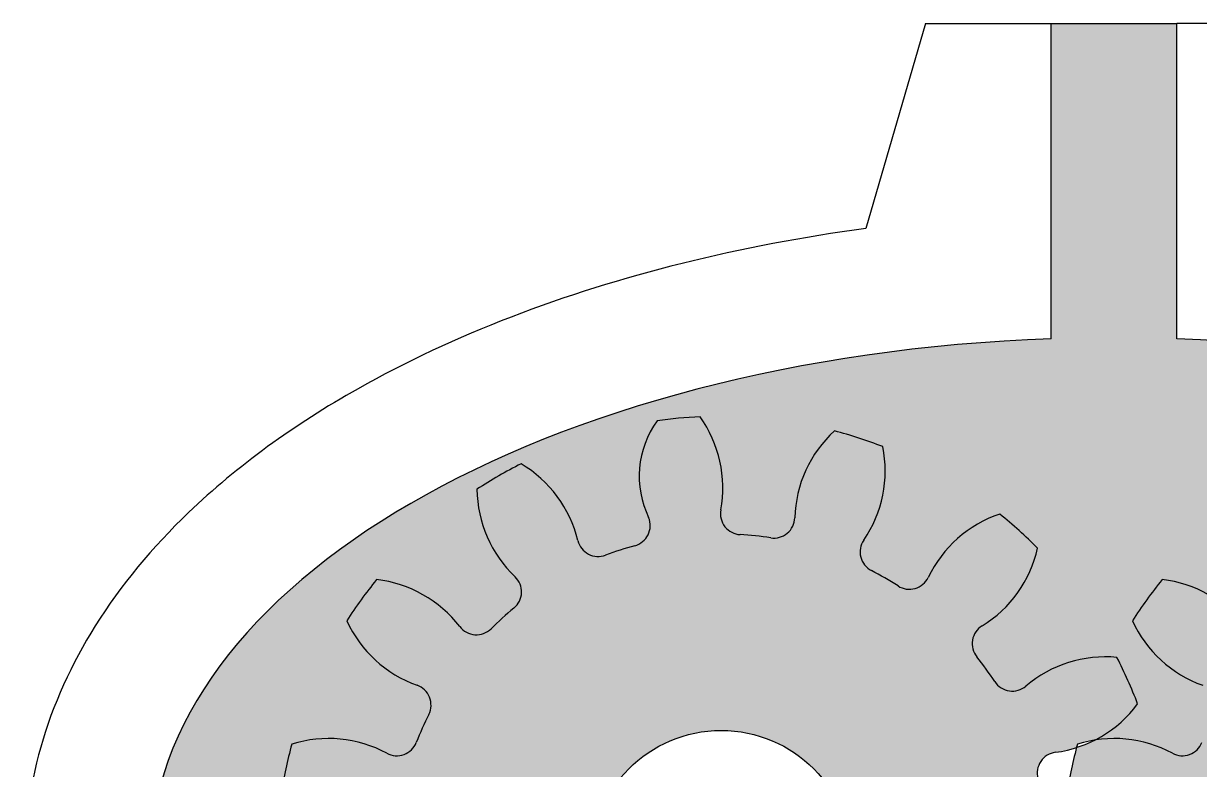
# Model space of a CAD drawing. Header units: millimetres. Extents: x -30196 to -29646, y -21694 to -21274.
# Drawn here: x -30030.02 to -30001.95, y -21396.83 to -21379.03 of the extents above; entities that cross this region are included whole.
import ezdxf

# ---------------------------------------------------------------- set-up
doc = ezdxf.new("R2010")
doc.units = ezdxf.units.MM
doc.layers.add('AM_8', color=1, linetype='Continuous', lineweight=25)

# ---------------------------------------------------------------- blocks, each defined once
blk = doc.blocks.new('e2')
at = {"lineweight": 30}
blk.add_circle((0, 0), 3.125, dxfattribs=at)
at = {"color": 6, "lineweight": 30}
for centre, radius, start, end in [((0, 0), 10.625, 74.72179194016198, 81.27820805999514), ((0, 9.375), 2.93314621950437, 331.6376122818331, 17.34592058682151), ((6.966982738849765, 6.273099434616597), 2.93314621950437, 114.654079413207, 160.3623877180133), ((0, 0), 10.625, 50.72179194007808, 57.2782080599615), ((3.813156028834783, 8.564488665400859), 2.93314621950437, 307.6376122818443, 353.3459205867541), ((3.021033443939814, 7.744095375226607), 0.5, 151.637612281833, 248.6888463019105), ((0, 0), 7.8125, 63.31115369797758, 68.68884630191054), ((3.733518465931411, 7.426876605582947), 0.5, 243.3111536979776, 340.3623877180132), ((5.909658736673009, 5.845818151985441), 0.5, 127.6376122818443, 224.6888463019777), ((8.916154840266245, 2.897034322264517), 2.93314621950437, 90.65407941316295, 136.362387718148), ((0, 0), 10.625, 26.72179194003405, 33.27820806005096), ((0, 0), 7.8125, 39.31115369798542, 44.68884630197773), ((6.431521694670664, 5.266230619807175), 0.5, 219.3111536979854, 316.362387718148), ((6.966982738849765, 6.273099434616597), 2.93314621950437, 283.6376122818758, 329.3459205868465), ((7.776450346274942, 2.936745862669341), 0.5, 103.6376122818758, 200.6888463019821), ((0, 0), 7.8125, 15.31115369800354, 20.68884630198211), ((8.017456393856264, 2.195005517667596), 0.5, 195.3111536980036, 292.3623877181513), ((9.192798228323227, -0.3027362382381398), 2.261209019701503, 54.24985161595368, 115.827068113219), ((2.546585164964199e-10, 2.546585164964199e-11), 10.62499999974242, 2.721791940141617, 8.292447508360153), ((8.916154840266245, 2.897034322264517), 2.93314621950437, 259.6376122819284, 305.3459205869183), ((8.298623044174747, -0.4801164657947083), 0.5, 79.63761228192838, 176.6888463019514), ((0, 0), 7.8125, 351.3111536979603, 356.6888463019514), ((8.217100046244013, -1.255755979484093), 0.5, 171.3111536979603, 268.3623877180061), ((8.118988160480512, -4.6875), 2.93314621950437, 42.65407941329116, 88.36238771800606), ((0, 0), 10.625, 338.7217919400895, 345.2782080598779), ((7.385888427110331, -3.813962295604142), 0.5, 55.63761228184823, 152.6888463019308), ((0, 0), 7.8125, 327.311153697974, 332.6888463019308), ((9.323642769079015, -0.9799543431327038), 2.93314621950437, 235.6376122818482, 281.3459205868559), ((6.995932450627151, -4.489385859593312), 0.5, 147.311153697974, 244.3623877180991), ((5.510486740240594, -7.584534322264517), 2.93314621950437, 18.65407941322349, 64.36238771809907), ((0, 0), 7.8125, 303.3111536980255, 308.6888463019986), ((5.196066602307837, -6.488339395746152), 0.5, 31.63761228192687, 128.6888463019986), ((8.118988160480512, -4.6875), 2.93314621950437, 211.6376122819269, 257.3459205868227), ((4.565104578243336, -6.946760139788239), 0.5, 123.3111536980255, 220.3623877180431), ((0, 0), 10.625, 314.7217919400905, 321.2782080599563), ((1.94917210141648, -9.170133756877476), 2.93314621950437, 354.6540794132494, 40.36238771804305), ((2.107797657183255, -8.040823669649399), 0.5, 7.637612281886358, 104.6888463019647), ((5.510486740240594, -7.584534322264517), 2.93314621950437, 187.6376122818864, 233.3459205867693), ((0, 0), 10.625, 290.7217919399882, 297.2782080599249)]:
    blk.add_arc(centre, radius, start, end, dxfattribs=at)
blk = doc.blocks.new('e1')
at = {"color": 6, "lineweight": 30}
for centre, radius, start, end in [((-3.813156028834783, -8.564488665400859), 2.93314621950437, 127.6376122818443, 173.3459205867541), ((-6.966982738849765, -6.273099434616597), 2.93314621950437, 294.654079413207, 340.3623877180132), ((-3.021033443939814, -7.744095375226607), 0.5, 331.6376122818331, 68.68884630191054), ((0, -9.375), 2.93314621950437, 151.637612281833, 197.3459205868215), ((0, 0), 10.625, 230.7217919400781, 237.2782080599615), ((0, 0), 10.625, 254.7217919401619, 261.2782080599951)]:
    blk.add_arc(centre, radius, start, end, dxfattribs=at)
blk = doc.blocks.new('bloque')
at = {"lineweight": 30}
for p, q in [((0, 0), (-1.424977175935055, -4.892827157724241)), ((0, 0), (3, 0)), ((3, -7.526611502686137), (3, 0)), ((9, 0), (6, 0)), ((6, -7.526611502686137), (6, 0))]:
    blk.add_line(p, q, dxfattribs=at)
for start_param, end_param in [(4.777652692010582, 7.788717922348591), (7.919245345600376, 10.93031057593838)]:
    blk.add_ellipse((4.5, -20), major_axis=(-23, 0), ratio=0.5434782608695652, start_param=start_param, end_param=end_param, dxfattribs=at)
blk.add_open_spline([(-1.424977175935055, -4.892827157724241), (-2.92374984307753, -5.094320627144043), (-4.392543210138683, -5.37289196643178), (-8.645255426174117, -6.432437170700723), (-11.2722842330586, -7.435612314020545), (-15.06521450265427, -9.576656324050418), (-16.42673611589998, -10.55964519811459), (-18.45257975888308, -12.5020210928742), (-19.2043971713465, -13.40395006135441), (-20.38446822525293, -15.28782868452981), (-20.82888504589209, -16.25887438888094), (-21.39614839488422, -18.26121229485216), (-21.52762151860225, -19.2867053509035), (-21.46811855664782, -21.1458688821258), (-21.33368845879158, -21.9808187348608), (-20.86420823950903, -23.59477951697045), (-20.53031170042595, -24.37622394878417), (-19.45885908504715, -26.28472960739964), (-18.59953166810374, -27.35660344953067), (-16.57421024594078, -29.30050777413999), (-15.40496793785496, -30.17388008857233), (-12.10905730452941, -32.15533259020231), (-9.808747943650815, -33.13010370212942), (-5.441579504138645, -34.41730362859744), (-3.460828524464887, -34.83351373885307), (-1.425005756125756, -35.10717429929355)], degree=3, knots=[4.954980096992549, 4.954980096992549, 4.954980096992549, 4.954980096992549, 5.14224467141907, 5.14224467141907, 5.516773820272112, 5.516773820272112, 5.767563485023053, 5.767563485023053, 5.95497249159128, 5.95497249159128, 6.130104256674407, 6.130104256674407, 6.300325975215877, 6.300325975215877, 6.439882453339902, 6.439882453339902, 6.579438931463926, 6.579438931463926, 6.798754017790848, 6.798754017790848, 7.018069104117769, 7.018069104117769, 7.357002176123697, 7.357002176123697, 7.611391200057779, 7.611391200057779, 7.611391200057779, 7.611391200057779], dxfattribs=at)

msp = doc.modelspace()

# ---------------------------------------------------------------- hatches: boundary and pattern name
at = {"layer": 'AM_8'}
h = msp.add_hatch(color=256, dxfattribs=at)
edge = h.paths.add_edge_path()
edge.add_arc((-30006.87591207072, -21393.83255929263), 0.5, 121.6376122818176, 218.688846302031)
edge.add_arc((-30013.36425146647, -21399.02862589494), 7.8125, 33.31115369803001, 38.688846301987894, ccw=False)
edge.add_arc((-30006.41749132668, -21394.46352131669), 0.5, 213.3111536977368, 310.3623877182018)
edge.add_arc((-30004.19411770959, -21397.07945379352), 2.93314621950437, 84.65407941326492, 130.3623877179621, ccw=False)
edge.add_arc((-30013.36425146647, -21399.02862589494), 10.625, 20.721791939984485, 27.27820805996288, ccw=False)
edge.add_arc((-30005.7797171442, -21393.5181391547), 2.93314621950437, 297.00000000032065, 323.3459205867254, ccw=False)
edge.add_arc((-30003.98925146647, -21399.02862589493), 2.93314621950437, 61.63761228183341, 98.99999999972579, ccw=False)
edge.add_arc((-30002.35834684169, -21396.00759245099), 0.5, 241.6376122825813, 338.6888463017163)
edge.add_arc((-29994.61425146647, -21399.02862589493), 7.8125, 153.3111536979748, 158.6888463019905, ccw=False)
edge.add_arc((-30002.04112807205, -21395.295107429), 0.5, 333.3111536983501, 430.3623877182095)
edge.add_arc((-30000.88735090108, -21392.06164315608), 2.93314621950437, 204.6540794131959, 250.36238771814521, ccw=False)
edge.add_arc((-29994.61425146647, -21399.02862589493), 10.625, 140.7217919400676, 147.2782080599595, ccw=False)
edge.add_arc((-30003.17874013187, -21395.2154698661), 2.93314621950437, 37.637612281825284, 83.34592058684439, ccw=False)
edge.add_arc((-30000.46006961845, -21393.11896715826), 0.5, 217.6376122825941, 314.6888463019777)
edge.add_arc((-29994.61425146647, -21399.02862589493), 7.8125, 129.3111536979896, 134.6888463020101, ccw=False)
edge.add_arc((-29999.88048208628, -21392.59710420026), 0.5, 309.3111536981467, 406.362387718155)
edge.add_arc((-29997.51128578873, -21390.11247105467), 2.93314621950437, 180.6540794131338, 226.3623877180248, ccw=False)
edge.add_arc((-29994.61425146647, -21399.02862589493), 10.625, 116.7217919400382, 123.2782080599369, ccw=False)
edge.add_arc((-30000.88735090108, -21392.06164315608), 2.93314621950437, 13.637612281865586, 59.345920586782995, ccw=False)
edge.add_arc((-29997.55099732914, -21391.25217554866), 0.5, 193.6376122822318, 290.6888463019821)
edge.add_arc((-29994.61425146647, -21399.02862589493), 7.8125, 105.31115369801279, 110.6888463019865, ccw=False)
edge.add_arc((-29996.80925698414, -21391.01116950108), 0.5, 285.3111536983147, 382.3623877182307)
edge.add_arc((-29994.28271091811, -21389.83026241857), 2.289573104635588, 144.9791495386557, 205.6383961482828, ccw=False)
edge.add_arc((-29994.61425146649, -21399.02862589476), 10.62499999982308, 92.72179194013222, 98.35289369541209, ccw=False)
edge.add_arc((-29997.51128578873, -21390.11247105467), 2.93314621950437, -10.362387718078878, 35.345920587093985, ccw=False)
edge.add_arc((-29994.13413500067, -21390.73000285076), 0.5, 169.6376122822635, 266.6888463019393)
edge.add_arc((-29994.61425146647, -21399.02862589493), 7.8125, 81.31115369795202, 86.6888463020091, ccw=False)
edge.add_arc((-29993.35849548698, -21390.81152584869), 0.5, 261.3111536985784, 358.3623877180001)
edge.add_arc((-29989.92675146647, -21390.90963773445), 2.93314621950437, 132.6540794133183, 178.3623877181257, ccw=False)
edge.add_line((-29991.91416465121, -21388.7524322324), (-29991.82665022439, -21388.41936323878))
edge.add_ellipse((-30003.98925146646, -21399.02862589494), major_axis=(23, 0), ratio=0.5434782608695652, start_angle=58.07499787569577, end_angle=86.26066476847751)
edge.add_line((-30002.48925146646, -21386.55523739763), (-30002.48925146646, -21379.02862589494))
edge.add_line((-30002.48925146646, -21379.02862589494), (-30005.48925146646, -21379.02862589494))
edge.add_line((-30005.48925146646, -21379.02862589494), (-30005.48925146646, -21386.55523739763))
edge.add_ellipse((-30003.98925146646, -21399.02862589494), major_axis=(23, 0), ratio=0.5434782608695652, start_angle=93.73933523152247, end_angle=118.5039111555327)
edge.add_line((-30014.96528270352, -21388.04381916313), (-30014.896650215, -21388.5147123003))
edge.add_arc((-30013.36425146649, -21399.02862589468), 10.62499999974242, 92.72179194013307, 98.29244750840593, ccw=False)
edge.add_arc((-30016.26128578873, -21390.11247105467), 2.93314621950437, -10.362387718078878, 35.34592058713508, ccw=False)
edge.add_arc((-30012.88413500067, -21390.73000285076), 0.5, 169.6376122822635, 266.6888463019393)
edge.add_arc((-30013.36425146647, -21399.02862589494), 7.8125, 81.31115369795202, 86.6888463020091, ccw=False)
edge.add_arc((-30012.10849548698, -21390.81152584869), 0.5, 261.3111536985784, 358.3623877180001)
edge.add_arc((-30008.67675146647, -21390.90963773446), 2.93314621950437, 132.6540794133183, 178.3623877181257, ccw=False)
edge.add_arc((-30013.36425146647, -21399.02862589494), 10.625, 68.7217919400913, 75.27820805996208, ccw=False)
edge.add_arc((-30012.38429712334, -21389.70498312586), 2.93314621950437, -34.36238771816443, 11.34592058687349, ccw=False)
edge.add_arc((-30009.55028917086, -21391.64273746783), 0.5, 145.6376122824821, 242.6888463020204)
edge.add_arc((-30013.36425146647, -21399.02862589494), 7.8125, 57.311153697975385, 62.68884630200819, ccw=False)
edge.add_arc((-30008.87486560687, -21392.03269344431), 0.5, 237.3111536983746, 334.3623877180088)
edge.add_arc((-30005.7797171442, -21393.5181391547), 2.93314621950437, 108.65407941316701, 154.3623877179935, ccw=False)
edge.add_arc((-30013.36425146647, -21399.02862589494), 10.625, 44.7217919400868, 51.27820805995498, ccw=False)
edge.add_arc((-30008.67675146647, -21390.90963773446), 2.93314621950437, 301.63761228194517, 347.3459205868691, ccw=False)
h = msp.add_hatch(color=4, dxfattribs=at)
edge = h.paths.add_edge_path()
edge.add_line((-29991.82665022439, -21388.41936323878), (-29991.91416465121, -21388.7524322324))
edge.add_arc((-29994.61425146647, -21399.02862589493), 10.625, 68.7217919400913, 75.27820805996208, ccw=False)
edge.add_arc((-29993.63429712334, -21389.70498312586), 2.93314621950437, -34.36238771816443, 11.34592058687349, ccw=False)
edge.add_arc((-29990.80028917086, -21391.64273746782), 0.5, 145.6376122824821, 242.6888463020204)
edge.add_arc((-29994.61425146647, -21399.02862589493), 7.8125, 57.311153697975385, 62.68884630200819, ccw=False)
edge.add_arc((-29990.12486560687, -21392.03269344431), 0.5, 237.3111536983746, 334.3623877180088)
edge.add_arc((-29987.0297171442, -21393.51813915469), 2.93314621950437, 108.65407941318969, 154.3623877179935, ccw=False)
edge.add_arc((-29994.61425146647, -21399.02862589493), 10.625, 44.7217919400868, 51.27820805994281, ccw=False)
edge.add_arc((-29989.92675146647, -21390.90963773445), 2.93314621950437, 301.63761228194517, 347.3459205868691, ccw=False)
edge.add_arc((-29988.12591207072, -21393.83255929263), 0.5, 121.6376122818176, 218.688846302031)
edge.add_arc((-29994.61425146647, -21399.02862589493), 7.8125, 33.31115369803001, 38.688846301987894, ccw=False)
edge.add_arc((-29987.66749132668, -21394.46352131669), 0.5, 213.3111536977368, 310.3623877182018)
edge.add_arc((-29985.44411770959, -21397.07945379352), 2.93314621950437, 84.65407941305261, 130.3623877179621, ccw=False)
edge.add_arc((-29994.61425146647, -21399.02862589493), 10.625, 20.721791939984485, 27.278208059935878, ccw=False)
edge.add_arc((-29987.0297171442, -21393.51813915469), 2.93314621950437, 277.6376122818689, 323.3459205867254, ccw=False)
edge.add_arc((-29986.57342779682, -21396.92082823775), 0.5, 97.63761228253384, 194.6888463020176)
edge.add_arc((-29994.61425146647, -21399.02862589493), 7.8125, 9.31115369794378, 14.688846301978117, ccw=False)
edge.add_arc((-29986.41127498399, -21397.68369724333), 0.5, 189.3111536991546, 286.3623877181117)
edge.add_arc((-29985.44411770959, -21400.97779799635), 2.93314621950437, 60.654079413110594, 106.362387717981, ccw=False)
edge.add_arc((-29994.61425146647, -21399.02862589493), 10.625, -3.2782080599516803, 3.278208059932126, ccw=False)
edge.add_arc((-29985.44411770959, -21397.07945379352), 2.93314621950437, 253.63761228193079, 299.3459205868545, ccw=False)
edge.add_arc((-29986.41127498399, -21400.37355454654), 0.5, 73.6376122822883, 170.6888463020121)
edge.add_arc((-29994.61425146647, -21399.02862589493), 7.8125, 345.3111536980477, 350.6888463020078, ccw=False)
edge.add_arc((-29986.57342779682, -21401.13642355212), 0.5, 165.3111536975792, 262.3623877178794)
edge.add_arc((-29987.0297171442, -21404.53911263518), 2.93314621950437, 36.65407941324543, 82.36238771806069, ccw=False)
edge.add_arc((-29994.61425146647, -21399.02862589493), 10.625, 332.72179194007253, 339.2782080599649, ccw=False)
edge.add_arc((-29985.44411770959, -21400.97779799635), 2.93314621950437, 229.6376122819838, 275.3459205868832, ccw=False)
edge.add_arc((-29987.66749132668, -21403.59373047318), 0.5, 49.63761228211578, 146.6888463020342)
edge.add_arc((-29994.61425146647, -21399.02862589493), 7.8125, 321.3111536980121, 326.6888463019847, ccw=False)
edge.add_arc((-29988.12591207072, -21404.22469249724), 0.5, 141.311153697969, 238.3623877179638)
edge.add_arc((-29989.92675146647, -21407.14761405542), 2.93314621950437, 12.654079413184718, 58.36238771809212, ccw=False)
edge.add_arc((-29994.61425146647, -21399.02862589493), 10.625, 308.721791940045, 315.2782080599409, ccw=False)
edge.add_arc((-29987.0297171442, -21404.53911263518), 2.93314621950437, 205.6376122819117, 251.34592058683302, ccw=False)
edge.add_arc((-29990.12486560687, -21406.02455834556), 0.5, 25.63761228254733, 122.6888463018506)
edge.add_arc((-29994.61425146647, -21399.02862589493), 7.8125, 297.3111536980637, 302.6888463020101, ccw=False)
edge.add_arc((-29990.80028917086, -21406.41451432204), 0.5, 117.3111536968563, 214.3623877184415)
edge.add_arc((-29993.63429712334, -21408.35226866401), 2.93314621950437, -11.345920586859506, 34.362387718006914, ccw=False)
edge.add_arc((-29994.61425146647, -21399.02862589493), 10.625, 284.7217919401278, 291.278208059927, ccw=False)
edge.add_arc((-29989.92675146647, -21407.14761405542), 2.93314621950437, 181.6376122820143, 227.3459205869912, ccw=False)
edge.add_arc((-29993.35849548698, -21407.24572594118), 0.5, 1.637612281178394, 98.68884630183368)
edge.add_arc((-29994.61425146647, -21399.02862589493), 7.8125, 273.31115369804564, 278.6888463020216, ccw=False)
edge.add_arc((-29994.13413500067, -21407.32724893911), 0.5, 93.31115369720419, 190.3623877180716)
edge.add_arc((-29997.51128578873, -21407.9447807352), 2.93314621950437, -35.34592058690532, 10.362387718021807, ccw=False)
edge.add_arc((-29994.61425146647, -21399.02862589493), 10.625, 260.7217919400808, 267.27820805993304, ccw=False)
edge.add_arc((-29993.63429712334, -21408.35226866401), 2.93314621950437, 157.6376122818725, 203.3459205868746, ccw=False)
edge.add_arc((-29996.80925698414, -21407.04608228879), 0.5, 337.637612281928, 434.6888463021975)
edge.add_arc((-29994.61425146647, -21399.02862589493), 7.8125, 249.3111536980135, 254.6888463019544, ccw=False)
edge.add_arc((-29997.55099732914, -21406.80507624121), 0.5, 69.3111536980179, 166.3623877181734)
edge.add_arc((-30000.88735090108, -21405.99560863378), 2.93314621950437, 300.654079413131, 346.36238771806535, ccw=False)
edge.add_arc((-29994.61425146647, -21399.02862589493), 10.625, 236.7217919399488, 243.27820805991792, ccw=False)
edge.add_arc((-29997.51128578873, -21407.9447807352), 2.93314621950437, 133.6376122818747, 179.3459205866571, ccw=False)
edge.add_arc((-29999.88048208628, -21405.46014758961), 0.5, 313.6376122824344, 410.6888463021759)
edge.add_arc((-29994.61425146647, -21399.02862589493), 7.8125, 225.3111536980277, 230.6888463019898, ccw=False)
edge.add_arc((-30000.46006961845, -21404.93828463161), 0.5, 45.31115369743272, 142.3623877179906)
edge.add_arc((-30003.17874013187, -21402.84178192377), 2.93314621950437, 276.6540794132261, 322.36238771807496, ccw=False)
edge.add_arc((-29994.61425146647, -21399.02862589493), 10.625, 212.7217919400406, 219.2782080599449, ccw=False)
edge.add_arc((-30000.88735090108, -21405.99560863378), 2.93314621950437, 109.6376122819886, 155.3459205868041, ccw=False)
edge.add_arc((-30002.04112807205, -21402.76214436087), 0.5, 289.6376122810052, 386.6888463020224)
edge.add_arc((-29994.61425146647, -21399.02862589493), 7.8125, 201.3111536980937, 206.6888463020014, ccw=False)
edge.add_arc((-30002.35834684169, -21402.04965933887), 0.5, 21.31115369696701, 118.3623877183504)
edge.add_arc((-30003.98925146647, -21399.02862589493), 2.93314621950437, 260.99999999984186, 298.3623877180079, ccw=False)
edge.add_arc((-30005.7797171442, -21404.53911263518), 2.93314621950437, 36.65407941324543, 63.00000000015598, ccw=False)
edge.add_arc((-30013.36425146647, -21399.02862589494), 10.625, 332.72179194007253, 339.2782080599649, ccw=False)
edge.add_arc((-30004.19411770959, -21400.97779799635), 2.93314621950437, 229.6376122819838, 275.3459205868832, ccw=False)
edge.add_arc((-30006.41749132668, -21403.59373047318), 0.5, 49.63761228211578, 146.6888463020342)
edge.add_arc((-30013.36425146647, -21399.02862589494), 7.8125, 321.3111536980121, 326.6888463019847, ccw=False)
edge.add_arc((-30006.87591207072, -21404.22469249725), 0.5, 141.311153697969, 238.3623877179638)
edge.add_arc((-30008.67675146647, -21407.14761405542), 2.93314621950437, 12.654079413184718, 58.36238771809212, ccw=False)
edge.add_arc((-30013.36425146647, -21399.02862589494), 10.625, 308.721791940045, 315.2782080599409, ccw=False)
edge.add_arc((-30005.7797171442, -21404.53911263518), 2.93314621950437, 205.6376122819117, 251.34592058683302, ccw=False)
edge.add_arc((-30008.87486560687, -21406.02455834557), 0.5, 25.63761228254733, 122.6888463018506)
edge.add_arc((-30013.36425146647, -21399.02862589494), 7.8125, 297.3111536980637, 302.6888463020101, ccw=False)
edge.add_arc((-30009.55028917086, -21406.41451432205), 0.5, 117.3111536968563, 214.3623877184415)
edge.add_arc((-30012.38429712334, -21408.35226866402), 2.93314621950437, -11.345920586859506, 34.362387718006914, ccw=False)
edge.add_arc((-30013.36425146647, -21399.02862589494), 10.625, 284.7217919401278, 291.278208059927, ccw=False)
edge.add_arc((-30008.67675146647, -21407.14761405542), 2.93314621950437, 181.6376122820143, 227.3459205869912, ccw=False)
edge.add_arc((-30012.10849548698, -21407.24572594118), 0.5, 1.637612281178394, 98.68884630183368)
edge.add_arc((-30013.36425146647, -21399.02862589494), 7.8125, 273.31115369804564, 278.6888463020216, ccw=False)
edge.add_arc((-30012.88413500067, -21407.32724893911), 0.5, 93.31115369720419, 190.3623877180716)
edge.add_arc((-30016.26128578873, -21407.9447807352), 2.93314621950437, -35.34592058690532, 10.362387718021807, ccw=False)
edge.add_arc((-30013.36425146647, -21399.02862589494), 10.625, 260.7217919400808, 267.27820805993304, ccw=False)
edge.add_arc((-30012.38429712334, -21408.35226866402), 2.93314621950437, 157.6376122818725, 203.3459205868746, ccw=False)
edge.add_arc((-30015.55925698414, -21407.04608228879), 0.5, 337.637612281928, 434.6888463021975)
edge.add_arc((-30013.36425146647, -21399.02862589494), 7.8125, 249.3111536980135, 254.6888463019544, ccw=False)
edge.add_arc((-30016.30099732914, -21406.80507624121), 0.5, 69.3111536980179, 166.3623877181734)
edge.add_arc((-30019.63735090108, -21405.99560863379), 2.93314621950437, 300.654079413131, 346.36238771806535, ccw=False)
edge.add_arc((-30013.36425146647, -21399.02862589494), 10.625, 236.7217919399488, 243.27820805991792, ccw=False)
edge.add_arc((-30016.26128578873, -21407.9447807352), 2.93314621950437, 133.6376122818747, 179.3459205866571, ccw=False)
edge.add_arc((-30018.63048208628, -21405.46014758961), 0.5, 313.6376122824344, 410.6888463021759)
edge.add_arc((-30013.36425146647, -21399.02862589494), 7.8125, 225.3111536980277, 230.6888463019898, ccw=False)
edge.add_arc((-30019.21006961845, -21404.93828463161), 0.5, 45.31115369743272, 142.3623877179906)
edge.add_arc((-30021.92874013187, -21402.84178192377), 2.93314621950437, 276.6540794132261, 322.36238771807496, ccw=False)
edge.add_arc((-30013.36425146647, -21399.02862589494), 10.625, 212.7217919400406, 219.2782080599449, ccw=False)
edge.add_arc((-30019.63735090108, -21405.99560863379), 2.93314621950437, 109.6376122819886, 155.3459205868041, ccw=False)
edge.add_arc((-30020.79112807205, -21402.76214436087), 0.5, 289.6376122813978, 386.6888463020224)
edge.add_arc((-30013.36425146647, -21399.02862589494), 7.8125, 201.3111536980937, 206.6888463019894, ccw=False)
edge.add_arc((-30021.10834684169, -21402.04965933888), 0.5, 21.31115369696701, 118.3623877183504)
edge.add_arc((-30022.73925146647, -21399.02862589494), 2.93314621950437, 252.6540794131825, 298.3623877180079, ccw=False)
edge.add_arc((-30013.36425146647, -21399.02862589494), 10.625, 188.721791940002, 195.2782080599368, ccw=False)
edge.add_arc((-30021.92874013187, -21402.84178192377), 2.93314621950437, 85.63761228194642, 131.3459205867484, ccw=False)
edge.add_arc((-30021.66759962166, -21399.41858187142), 0.5, 265.6376122813421, 362.6888463022111)
edge.add_arc((-30013.36425146647, -21399.02862589494), 7.8125, 177.3111536979979, 182.6888463019767, ccw=False)
edge.add_arc((-30021.66759962166, -21398.63866991845), 0.5, 357.3111536981857, 454.3623877178265)
edge.add_arc((-30021.92874013187, -21395.2154698661), 2.93314621950437, 228.6540794131108, 274.36238771819535, ccw=False)
edge.add_arc((-30013.36425146647, -21399.02862589494), 10.625, 164.7217919401682, 171.2782080599398, ccw=False)
edge.add_arc((-30022.73925146647, -21399.02862589494), 2.93314621950437, 61.63761228183341, 107.34592058705911, ccw=False)
edge.add_arc((-30021.10834684169, -21396.007592451), 0.5, 241.6376122825813, 338.6888463017163)
edge.add_arc((-30013.36425146647, -21399.02862589494), 7.8125, 153.3111536979748, 158.6888463019905, ccw=False)
edge.add_arc((-30020.79112807205, -21395.29510742901), 0.5, 333.3111536985372, 430.3623877182095)
edge.add_arc((-30019.63735090108, -21392.06164315609), 2.93314621950437, 204.6540794131959, 250.3623877180783, ccw=False)
edge.add_arc((-30013.36425146647, -21399.02862589494), 10.625, 140.7217919400676, 147.2782080599595, ccw=False)
edge.add_arc((-30021.92874013187, -21395.2154698661), 2.93314621950437, 37.637612281825284, 83.34592058684439, ccw=False)
edge.add_arc((-30019.21006961845, -21393.11896715827), 0.5, 217.6376122825941, 314.6888463019777)
edge.add_arc((-30013.36425146647, -21399.02862589494), 7.8125, 129.3111536979896, 134.6888463020101, ccw=False)
edge.add_arc((-30018.63048208628, -21392.59710420027), 0.5, 309.3111536981467, 406.362387718155)
edge.add_arc((-30016.26128578873, -21390.11247105467), 2.93314621950437, 180.6540794131338, 226.3623877180248, ccw=False)
edge.add_arc((-30013.36425146647, -21399.02862589494), 10.625, 116.7217919400382, 123.2782080599369, ccw=False)
edge.add_arc((-30019.63735090108, -21392.06164315609), 2.93314621950437, 13.637612281865586, 59.345920586782995, ccw=False)
edge.add_arc((-30016.30099732914, -21391.25217554866), 0.5, 193.6376122822318, 290.6888463019821)
edge.add_arc((-30013.36425146647, -21399.02862589494), 7.8125, 105.31115369801279, 110.6888463019865, ccw=False)
edge.add_arc((-30015.55925698414, -21391.01116950108), 0.5, 285.3111536983147, 382.3623877182307)
edge.add_arc((-30013.06151522823, -21389.83582766661), 2.261209019701503, 144.2498516160031, 205.827068113097, ccw=False)
edge.add_line((-30014.896650215, -21388.5147123003), (-30014.96528270352, -21388.04381916313))
edge.add_ellipse((-30003.98925146646, -21399.02862589494), major_axis=(23, 0), ratio=0.5434782608695652, start_angle=118.5039111555327, end_angle=266.2606647684775)
edge.add_line((-30005.48925146646, -21411.50201439226), (-30005.48925146646, -21419.02862589494))
edge.add_line((-30005.48925146646, -21419.02862589494), (-30002.48925146646, -21419.02862589494))
edge.add_line((-30002.48925146646, -21419.02862589494), (-30002.48925146646, -21411.50201439226))
edge.add_ellipse((-30003.98925146646, -21399.02862589494), major_axis=(23, 0), ratio=0.5434782608695652, start_angle=273.7393352315225, end_angle=418.0749978756958)
h = msp.add_hatch(color=59, dxfattribs=at)
edge = h.paths.add_edge_path()
edge.add_arc((-30013.36425146645, -21399.02862589492), 10.62499999999961, 308.7217919399193, 315.2782080597744)
edge.add_arc((-30008.67675146647, -21407.14761405542), 2.933146219499455, 12.65407941306158, 58.36238771801756)
edge.add_arc((-30006.87591207072, -21404.22469249725), 0.5000000000021139, 141.311153697969, 238.3623877181824, ccw=False)
edge.add_arc((-30013.36425146645, -21399.02862589492), 7.812499999999163, 321.3111536978413, 326.6888463018)
edge.add_arc((-30006.41749132668, -21403.59373047318), 0.5000000000014448, 49.637612281798226, 146.6888463022632, ccw=False)
edge.add_arc((-30004.19411770959, -21400.97779799635), 2.933146219503948, 229.6376122819838, 275.3459205866643)
edge.add_arc((-30013.36425146644, -21399.02862589489), 10.62499999999422, 332.72179193973, 339.27820805971)
edge.add_arc((-30005.77971714418, -21404.5391126352), 2.933146219509001, 36.65407941381421, 63.00000000069726)
edge.add_arc((-30003.98925146645, -21399.02862589494), 2.933146219503671, 252.65407941288998, 260.99999999955, ccw=False)
edge.add_arc((-29994.61425146656, -21399.0286258946), 10.62499999999914, 194.8149967577416, 195.278208061826, ccw=False)
edge.add_arc((-30005.7797171442, -21404.53911263518), 2.933146219505203, 72.26094479850104, 82.36238771813115)
edge.add_arc((-30005.32342779682, -21401.13642355212), 0.4999999999982461, 165.3111536978768, 262.36238771787936, ccw=False)
edge.add_arc((-30013.36425146648, -21399.02862589498), 7.812500000002629, 345.311153698326, 350.6888463023587)
edge.add_arc((-30005.16127498399, -21400.37355454655), 0.5000000000045729, 73.6376122820057, 170.688846300434, ccw=False)
edge.add_arc((-30004.1941177096, -21397.07945379352), 2.933146219503648, 253.6376122821553, 275.8695863581534)
edge.add_arc((-30003.17874013189, -21402.84178192377), 2.933146219504791, 95.86958635765131, 104.1173689597625, ccw=False)
edge.add_arc((-30004.1941177096, -21397.07945379353), 2.933146219503946, 284.1173689602795, 299.3459205870481)
edge.add_arc((-30013.36425146647, -21399.02862589493), 10.62499999999972, 356.7217919400483, 363.2782080599322)
edge.add_arc((-30004.19411770958, -21400.97779799636), 2.933146219506538, 60.65407941330419, 75.88263104097872)
edge.add_arc((-30003.17874013187, -21395.2154698661), 2.933146219503755, 255.8826310408925, 264.13041364113246, ccw=False)
edge.add_arc((-30004.19411770959, -21400.97779799635), 2.933146219503755, 84.13041364113242, 106.3623877181374)
edge.add_arc((-30005.16127498399, -21397.68369724333), 0.4999999999974136, 189.3111536979879, 286.3623877177117, ccw=False)
edge.add_arc((-30013.36425146646, -21399.02862589496), 7.812500000002442, 9.311153698128152, 14.68884630208812)
edge.add_arc((-30005.32342779682, -21396.92082823776), 0.4999999999990588, 97.63761228206522, 194.6888463020176, ccw=False)
edge.add_arc((-30005.77971714421, -21393.5181391547), 2.933146219506225, 277.6376122820097, 287.7390552015666)
edge.add_arc((-29994.61425146643, -21399.02862589478), 10.62499999999829, 164.7217919410199, 165.1850032450374, ccw=False)
edge.add_arc((-30003.98925146635, -21399.02862589491), 2.933146219494306, 99.0000000020608, 107.34592058939921, ccw=False)
edge.add_arc((-30005.7797171442, -21393.5181391547), 2.933146219502061, 297.0000000002573, 323.3459205867121)
edge.add_arc((-30013.36425146648, -21399.02862589492), 10.62499999999461, 20.72179193991112, 27.2782080598049)
edge.add_arc((-30004.19411770959, -21397.07945379353), 2.933146219505598, 84.65407941305266, 130.362387717916)
edge.add_arc((-30006.41749132668, -21394.46352131669), 0.4999999999987938, 213.3111536979658, 310.3623877178842, ccw=False)
edge.add_arc((-30013.36425146644, -21399.02862589498), 7.812500000001154, 33.31115369841473, 38.68884630238789)
edge.add_arc((-30006.87591207072, -21393.83255929263), 0.5000000000014776, 121.6376122820362, 218.688846302031, ccw=False)
edge.add_arc((-30008.67675146647, -21390.90963773446), 2.933146219506052, 301.6376122819079, 347.3459205868153)
edge.add_arc((-30013.36425146647, -21399.02862589494), 10.62499999999971, 44.72179194005907, 51.27820805995499)
edge.add_arc((-30005.7797171442, -21393.51813915469), 2.933146219505239, 108.654079413257, 154.3623877181831)
edge.add_arc((-30008.87486560687, -21392.03269344431), 0.4999999999958079, 237.31115369792428, 334.3623877178285, ccw=False)
edge.add_arc((-30013.36425146642, -21399.02862589496), 7.812499999998514, 57.31115369834576, 62.68884630229421)
edge.add_arc((-30009.55028917086, -21391.64273746783), 0.5000000000014571, 145.6376122815585, 242.6888463031437, ccw=False)
edge.add_arc((-30012.38429712334, -21389.70498312586), 2.933146219506124, 325.6376122819344, 371.3459205867899)
edge.add_arc((-30013.36425146647, -21399.02862589494), 10.62500000000249, 68.72179194005474, 75.27820805985326)
edge.add_arc((-30008.67675146647, -21390.90963773447), 2.933146219501868, 132.654079412764, 178.3623877176994)
edge.add_arc((-30012.10849548698, -21390.8115258487), 0.4999999999950845, 261.31115369810334, 358.3623877192383, ccw=False)
edge.add_arc((-30013.36425146647, -21399.02862589494), 7.812500000000413, 81.31115369795204, 86.68884630192768)
edge.add_arc((-30012.88413500067, -21390.73000285077), 0.4999999999983434, 169.6376122815183, 266.6888463027717, ccw=False)
edge.add_arc((-30016.26128578873, -21390.11247105467), 2.933146219501097, 349.6376122819083, 395.3459205868473)
edge.add_arc((-30013.36425146648, -21399.02862589468), 10.62499999974305, 92.72179194009391, 98.29244750846418)
edge.add_arc((-30013.06151522823, -21389.83582766662), 2.261209019697458, 144.2498516158205, 205.8270681132175)
edge.add_arc((-30015.55925698413, -21391.01116950108), 0.4999999999989549, -74.68884630270969, 22.36238771730092, ccw=False)
edge.add_arc((-30013.36425146647, -21399.02862589494), 7.812499999997343, 105.3111536980199, 110.6888463019616)
edge.add_arc((-30016.30099732914, -21391.25217554866), 0.5000000000038329, 193.6376122822317, 290.6888463018348, ccw=False)
edge.add_arc((-30019.63735090108, -21392.06164315609), 2.933146219503064, 13.63761228202044, 59.34592058696639)
edge.add_arc((-30013.36425146647, -21399.02862589494), 10.62500000000049, 116.7217919400821, 123.2782080600512)
edge.add_arc((-30016.26128578874, -21390.11247105465), 2.933146219511887, 180.6540794137007, 226.3623877185248)
edge.add_arc((-30018.63048208628, -21392.59710420027), 0.4999999999977291, -50.688846302175875, 46.36238771756558, ccw=False)
edge.add_arc((-30013.36425146646, -21399.02862589493), 7.81250000000007, 129.3111536980853, 134.6888463020478)
edge.add_arc((-30019.21006961845, -21393.11896715827), 0.4999999999984863, 217.6376122817548, 314.6888463022709, ccw=False)
edge.add_arc((-30021.92874013187, -21395.2154698661), 2.933146219502869, 37.63761228182538, 83.34592058669506)
edge.add_arc((-30013.36425146648, -21399.02862589495), 10.62499999999842, 140.7217919399571, 147.2782080598616)
edge.add_arc((-30019.63735090108, -21392.06164315608), 2.933146219506364, 204.6540794132605, 250.3623877180353)
edge.add_arc((-30020.79112807205, -21395.29510742901), 0.4999999999985759, -26.688846302022398, 70.36238771860218, ccw=False)
edge.add_arc((-30013.36425146647, -21399.02862589493), 7.812499999999433, 153.3111536980344, 158.6888463019311)
edge.add_arc((-30021.10834684169, -21396.007592451), 0.4999999999998626, 241.63761228164958, 338.68884630303296, ccw=False)
edge.add_arc((-30022.73925146646, -21399.02862589494), 2.933146219504049, 61.63761228205468, 107.3459205868853)
edge.add_arc((-30013.36425146648, -21399.02862589497), 10.62499999999837, 164.7217919399015, 171.2782080598369)
edge.add_arc((-30021.92874013188, -21395.2154698661), 2.933146219508041, 228.6540794134586, 274.3623877182608)
edge.add_arc((-30021.66759962166, -21398.63866991845), 0.4999999999990806, -2.688846302211118, 94.36238771865789, ccw=False)
edge.add_arc((-30013.36425146647, -21399.02862589498), 7.812499999997909, 177.3111536977035, 182.6888463016823)
edge.add_arc((-30021.66759962166, -21399.41858187142), 0.4999999999976582, -94.3623877178265, 2.6888463018142943, ccw=False)
edge.add_arc((-30021.92874013187, -21402.84178192377), 2.933146219504979, 85.63761228180466, 131.3459205868892)
edge.add_arc((-30013.36425146647, -21399.02862589491), 10.62500000000391, 188.7217919402183, 195.2782080599884)
edge.add_arc((-30022.73925146644, -21399.02862589493), 2.933146219498443, 252.6540794124873, 298.3623877176952)
edge.add_arc((-30021.10834684169, -21402.04965933888), 0.5000000000019516, 21.311153698435078, 118.36238771778551, ccw=False)
edge.add_arc((-30013.36425146647, -21399.02862589493), 7.812499999999355, 201.3111536980689, 206.6888463020849)
edge.add_arc((-30020.79112807205, -21402.76214436087), 0.5000000000009174, -70.3623877182095, 26.688846301462775, ccw=False)
edge.add_arc((-30019.63735090109, -21405.99560863379), 2.933146219504647, 109.6376122818309, 155.3459205867099)
edge.add_arc((-30013.36425146646, -21399.02862589495), 10.624999999999, 212.7217919399969, 219.2782080598897)
edge.add_arc((-30021.92874013187, -21402.84178192377), 2.933146219504815, 276.6540794132261, 322.362387718218)
edge.add_arc((-30019.21006961845, -21404.93828463161), 0.5000000000029716, 45.31115369831872, 142.3623877176605, ccw=False)
edge.add_arc((-30013.36425146648, -21399.02862589493), 7.812499999997513, 225.3111536980844, 230.6888463021062)
edge.add_arc((-30018.63048208628, -21405.46014758961), 0.4999999999992459, -46.362387718442676, 50.688846301589194, ccw=False)
edge.add_arc((-30016.26128578873, -21407.9447807352), 2.933146219501683, 133.6376122820242, 179.3459205869373)
edge.add_arc((-30013.36425146646, -21399.02862589494), 10.62499999999868, 236.7217919400359, 243.2782080599355)
edge.add_arc((-30019.63735090109, -21405.99560863379), 2.933146219510413, 300.6540794133755, 346.362387718237)
edge.add_arc((-30016.30099732914, -21406.80507624121), 0.5000000000022111, 69.3111536980179, 166.3623877177682, ccw=False)
edge.add_arc((-30013.36425146645, -21399.02862589495), 7.812499999999582, 249.3111536978449, 254.6888463018186)
edge.add_arc((-30015.55925698414, -21407.04608228879), 0.4999999999978185, -22.362387718230707, 74.68884630168532, ccw=False)
edge.add_arc((-30012.38429712334, -21408.35226866401), 2.933146219505203, 157.6376122820309, 203.3459205870422)
edge.add_arc((-30013.36425146652, -21399.02862589493), 10.62499999999953, 260.7217919403388, 267.278208060129)
edge.add_arc((-30016.26128578873, -21407.94478073519), 2.933146219497525, 324.6540794126573, 370.3623877177421)
edge.add_arc((-30012.88413500067, -21407.32724893911), 0.5000000000004161, 93.3111536985009, 190.3623877180716, ccw=False)
edge.add_arc((-30013.3642514665, -21399.02862589494), 7.812500000001621, 273.3111536982321, 278.6888463022894)
edge.add_arc((-30012.10849548699, -21407.24572594118), 0.4999999999986415, 1.6376122819880266, 98.6888463010095, ccw=False)
edge.add_arc((-30008.67675146646, -21407.14761405542), 2.933146219505713, 181.6376122818723, 227.3459205866294)
edge.add_arc((-30013.36425146642, -21399.02862589492), 10.62499999999825, 284.7217919397473, 291.2782080596172)
edge.add_arc((-30012.38429712334, -21408.35226866401), 2.933146219501996, 348.6540794129871, 394.362387718047)
edge.add_arc((-30009.55028917086, -21406.41451432205), 0.5000000000011354, 117.31115369835001, 214.3623877172826, ccw=False)
edge.add_arc((-30013.36425146646, -21399.02862589493), 7.812500000003868, 297.3111536978963, 302.6888463019139)
edge.add_arc((-30008.87486560687, -21406.02455834557), 0.499999999999552, 25.63761228199121, 122.68884630185059, ccw=False)
edge.add_arc((-30005.7797171442, -21404.53911263518), 2.933146219503039, 205.6376122820065, 251.3459205868103)
edge = h.paths.add_edge_path(flags=16)
edge.add_arc((-30019.98925146647, -21399.02862589493), 0.7500000000003154, -24.54338126696308, 191.4591559028431, ccw=False)
edge.add_arc((-30019.98925146647, -21399.02862589493), 0.7499999999996855, 191.4591559028431, 335.456618733037, ccw=False)
edge = h.paths.add_edge_path(flags=16)
edge.add_arc((-30013.36425146646, -21399.02862589494), 3.125000000002583, -51.59000507679821, 191.4591559025661, ccw=False)
edge.add_arc((-30013.36425146646, -21399.02862589494), 3.124999999996092, 191.4591559025661, 308.4099949232018, ccw=False)
h = msp.add_hatch(color=6, dxfattribs=at)
edge = h.paths.add_edge_path()
edge.add_arc((-29993.63429712334, -21408.35226866401), 2.933146219506588, 157.6376122819652, 203.345920586977)
edge.add_arc((-29994.61425146652, -21399.02862589493), 10.62499999999953, 260.7217919403388, 267.278208060129)
edge.add_arc((-29997.51128578873, -21407.94478073518), 2.933146219497525, 324.6540794126573, 370.3623877177421)
edge.add_arc((-29994.13413500067, -21407.32724893911), 0.4999999999997618, 93.3111536984768, 190.3623877176616, ccw=False)
edge.add_arc((-29994.6142514665, -21399.02862589494), 7.812500000001621, 273.3111536982321, 278.6888463022894)
edge.add_arc((-29993.35849548699, -21407.24572594118), 0.4999999999986415, 1.6376122819880266, 98.6888463010095, ccw=False)
edge.add_arc((-29989.92675146646, -21407.14761405542), 2.933146219505713, 181.6376122818723, 227.3459205866294)
edge.add_arc((-29994.61425146642, -21399.02862589492), 10.62499999999473, 284.7217919397523, 291.2782080596243)
edge.add_arc((-29993.63429712334, -21408.35226866401), 2.933146219501281, 348.6540794130568, 394.3623877181057)
edge.add_arc((-29990.80028917086, -21406.41451432204), 0.5000000000031888, 117.31115369854129, 214.3623877176268, ccw=False)
edge.add_arc((-29994.61425146649, -21399.02862589495), 7.81250000000106, 297.3111536981471, 302.6888463021801)
edge.add_arc((-29990.12486560688, -21406.02455834556), 0.500000000000649, 25.63761228181079, 122.6888463012746, ccw=False)
edge.add_arc((-29987.0297171442, -21404.53911263518), 2.933146219503039, 205.6376122820065, 251.3459205868103)
edge.add_arc((-29994.61425146645, -21399.02862589492), 10.62499999999961, 308.7217919399193, 315.2782080597744)
edge.add_arc((-29989.92675146647, -21407.14761405541), 2.933146219499455, 12.65407941306158, 58.36238771801756)
edge.add_arc((-29988.12591207072, -21404.22469249725), 0.4999999999990165, 141.3111536976436, 238.3623877179638, ccw=False)
edge.add_arc((-29994.61425146645, -21399.02862589491), 7.812500000001437, 321.3111536978204, 326.6888463017777)
edge.add_arc((-29987.66749132668, -21403.59373047318), 0.5000000000014448, 49.637612281798226, 146.6888463022632, ccw=False)
edge.add_arc((-29985.44411770959, -21400.97779799635), 2.933146219503948, 229.6376122819838, 275.3459205866643)
edge.add_arc((-29994.61425146644, -21399.02862589488), 10.62499999999422, 332.72179193973, 339.27820805971)
edge.add_arc((-29987.02971714419, -21404.53911263518), 2.933146219508323, 36.65407941355833, 82.36238771843178)
edge.add_arc((-29986.57342779682, -21401.13642355212), 0.4999999999982461, 165.3111536978768, 262.36238771787936, ccw=False)
edge.add_arc((-29994.61425146648, -21399.02862589497), 7.812500000002629, 345.311153698326, 350.6888463023587)
edge.add_arc((-29986.41127498399, -21400.37355454654), 0.5000000000033957, 73.63761228188832, 170.6888463012568, ccw=False)
edge.add_arc((-29985.44411770959, -21397.07945379351), 2.933146219506723, 253.6376122819508, 299.3459205867926)
edge.add_arc((-29994.61425146647, -21399.02862589493), 10.62499999999952, 356.7217919400679, 363.2782080599517)
edge.add_arc((-29985.44411770958, -21400.97779799635), 2.933146219503366, 60.65407941326936, 106.3623877182056)
edge.add_arc((-29986.41127498398, -21397.68369724333), 0.4999999999998793, 189.3111536979204, 286.3623877171943, ccw=False)
edge.add_arc((-29994.61425146646, -21399.02862589496), 7.812500000004209, 9.311153698207137, 14.68884630213973)
edge.add_arc((-29986.57342779682, -21396.92082823775), 0.4999999999999813, 97.63761228212059, 194.6888463024208, ccw=False)
edge.add_arc((-29987.0297171442, -21393.51813915469), 2.933146219505741, 277.6376122819393, 323.3459205867546)
edge.add_arc((-29994.61425146648, -21399.02862589491), 10.62499999999332, 20.72179193989278, 27.27820805978746)
edge.add_arc((-29985.44411770959, -21397.07945379352), 2.933146219501976, 84.65407941304603, 130.3623877179621)
edge.add_arc((-29987.66749132668, -21394.46352131669), 0.4999999999987938, 213.3111536979658, 310.3623877178842, ccw=False)
edge.add_arc((-29994.61425146644, -21399.02862589498), 7.812500000003152, 33.31115369843703, 38.68884630240871)
edge.add_arc((-29988.12591207072, -21393.83255929263), 0.5000000000014776, 121.6376122820362, 218.688846302031, ccw=False)
edge.add_arc((-29989.92675146647, -21390.90963773445), 2.933146219506052, 301.6376122819079, 347.3459205868153)
edge.add_arc((-29994.61425146647, -21399.02862589493), 10.62499999999971, 44.72179194005907, 51.27820805995499)
edge.add_arc((-29987.0297171442, -21393.51813915469), 2.933146219505239, 108.654079413257, 154.3623877181831)
edge.add_arc((-29990.12486560687, -21392.03269344431), 0.499999999997382, 237.31115369814938, 334.36238771745263, ccw=False)
edge.add_arc((-29994.61425146642, -21399.02862589496), 7.812499999998514, 57.31115369834576, 62.68884630229421)
edge.add_arc((-29990.80028917086, -21391.64273746783), 0.4999999999982246, 145.6376122812144, 242.6888463029524, ccw=False)
edge.add_arc((-29993.63429712334, -21389.70498312586), 2.93314621950407, 325.6376122819931, 371.3459205868595)
edge.add_arc((-29994.61425146647, -21399.02862589493), 10.62500000000249, 68.72179194005474, 75.27820805985326)
edge.add_arc((-29989.92675146647, -21390.90963773446), 2.933146219499192, 132.6540794128122, 178.3623877177705)
edge.add_arc((-29993.35849548698, -21390.81152584869), 0.4999999999950845, 261.31115369810334, 358.3623877192383, ccw=False)
edge.add_arc((-29994.61425146647, -21399.02862589493), 7.812499999996818, 81.311153697948, 86.68884630192615)
edge.add_arc((-29994.13413500067, -21390.73000285076), 0.5000000000019752, 169.6376122819284, 266.68884630279587, ccw=False)
edge.add_arc((-29997.51128578873, -21390.11247105466), 2.933146219501097, 349.6376122819083, 395.3459205868473)
edge.add_arc((-29994.61425146645, -21399.02862589476), 10.62499999982403, 92.72179194019101, 98.35289369566729)
edge.add_arc((-29994.2827109181, -21389.83026241856), 2.289573104644295, 144.9791495391406, 205.6383961486505)
edge.add_arc((-29996.80925698413, -21391.01116950108), 0.5000000000003391, -74.68884630259959, 22.362387717686488, ccw=False)
edge.add_arc((-29994.61425146647, -21399.02862589493), 7.812499999997343, 105.3111536980199, 110.6888463019616)
edge.add_arc((-29997.55099732914, -21391.25217554866), 0.5000000000004295, 193.6376122818266, 290.68884630198215, ccw=False)
edge.add_arc((-30000.88735090108, -21392.06164315609), 2.933146219503064, 13.63761228202044, 59.34592058696639)
edge.add_arc((-29994.61425146647, -21399.02862589493), 10.62500000000049, 116.7217919400821, 123.2782080600512)
edge.add_arc((-29997.51128578874, -21390.11247105465), 2.933146219511928, 180.6540794137717, 226.3623877185739)
edge.add_arc((-29999.88048208628, -21392.59710420026), 0.4999999999977291, -50.688846302175875, 46.36238771756558, ccw=False)
edge.add_arc((-29994.61425146646, -21399.02862589492), 7.812499999997256, 129.3111536981022, 134.6888463020666)
edge.add_arc((-30000.46006961845, -21393.11896715826), 0.4999999999984863, 217.6376122817548, 314.6888463022709, ccw=False)
edge.add_arc((-30003.17874013187, -21395.2154698661), 2.933146219505091, 37.63761228188165, 83.34592058670327)
edge.add_arc((-29994.61425146648, -21399.02862589495), 10.62500000000073, 140.7217919399419, 147.2782080598451)
edge.add_arc((-30000.88735090108, -21392.06164315608), 2.933146219504847, 204.6540794131959, 250.3623877180114)
edge.add_arc((-30002.04112807204, -21395.295107429), 0.4999999999961307, -26.688846302209697, 70.36238771938753, ccw=False)
edge.add_arc((-29994.61425146648, -21399.02862589496), 7.812500000001138, 153.3111536977719, 158.6888463016783)
edge.add_arc((-30002.35834684169, -21396.00759245099), 0.4999999999998626, 241.63761228164958, 338.68884630303296, ccw=False)
edge.add_arc((-30003.98925146646, -21399.02862589494), 2.93314621950725, 61.63761228208843, 98.9999999997849)
edge.add_arc((-30005.77971714421, -21393.5181391547), 2.933146219505426, 287.73905520172366, 297.00000000054285, ccw=False)
edge.add_arc((-29994.61425146647, -21399.02862589496), 10.62500000000166, 165.1850032440478, 171.2782080598592)
edge.add_arc((-30003.17874013188, -21395.21546986609), 2.93314621950837, 228.6540794135589, 255.8826310411339)
edge.add_arc((-30004.19411770959, -21400.97779799636), 2.933146219507374, 75.88263104090981, 84.13041364113968, ccw=False)
edge.add_arc((-30003.17874013187, -21395.2154698661), 2.933146219504128, 264.1304136410617, 274.3623877180536)
edge.add_arc((-30002.91759962166, -21398.63866991845), 0.5000000000027081, -2.6888463017946833, 94.36238771862622, ccw=False)
edge.add_arc((-29994.61425146647, -21399.02862589497), 7.812499999997738, 177.3111536977301, 182.688846301709)
edge.add_arc((-30002.91759962166, -21399.41858187142), 0.4999999999976582, -94.3623877178265, 2.6888463018142943, ccw=False)
edge.add_arc((-30003.17874013186, -21402.84178192377), 2.933146219504149, 85.63761228201724, 95.8695863582241)
edge.add_arc((-30004.19411770957, -21397.07945379352), 2.933146219501263, 275.86958635765853, 284.11736895977975, ccw=False)
edge.add_arc((-30003.17874013187, -21402.84178192377), 2.9331462195057, 104.1173689601244, 131.3459205868892)
edge.add_arc((-29994.61425146647, -21399.02862589491), 10.62500000000281, 188.7217919401795, 194.8149967559712)
edge.add_arc((-30005.77971714421, -21404.53911263517), 2.93314621950049, 62.999999999964814, 72.26094479832233, ccw=False)
edge.add_arc((-30003.98925146646, -21399.02862589493), 2.933146219505557, 260.9999999997718, 298.3623877181042)
edge.add_arc((-30002.35834684169, -21402.04965933887), 0.5000000000019516, 21.311153698435078, 118.36238771778551, ccw=False)
edge.add_arc((-29994.61425146647, -21399.02862589493), 7.812499999999355, 201.3111536980689, 206.6888463020849)
edge.add_arc((-30002.04112807205, -21402.76214436087), 0.5000000000009174, -70.36238771781689, 26.688846301462775, ccw=False)
edge.add_arc((-30000.88735090109, -21405.99560863378), 2.933146219499998, 109.6376122817878, 155.3459205867745)
edge.add_arc((-29994.61425146646, -21399.02862589494), 10.62500000000097, 212.7217919400134, 219.2782080599048)
edge.add_arc((-30003.17874013187, -21402.84178192377), 2.933146219504815, 276.6540794132261, 322.362387718218)
edge.add_arc((-30000.46006961845, -21404.93828463161), 0.5000000000029716, 45.31115369831872, 142.3623877176605, ccw=False)
edge.add_arc((-29994.61425146648, -21399.02862589493), 7.812499999997513, 225.3111536980844, 230.6888463021062)
edge.add_arc((-29999.88048208628, -21405.46014758961), 0.5000000000020606, -46.36238771815499, 50.68884630185329, ccw=False)
edge.add_arc((-29997.51128578873, -21407.9447807352), 2.933146219504317, 133.6376122819752, 179.3459205868662)
edge.add_arc((-29994.61425146646, -21399.02862589494), 10.62499999999868, 236.7217919400359, 243.2782080599355)
edge.add_arc((-30000.88735090109, -21405.99560863379), 2.933146219510413, 300.6540794133755, 346.362387718237)
edge.add_arc((-29997.55099732914, -21406.80507624121), 0.5000000000022111, 69.3111536980179, 166.3623877177682, ccw=False)
edge.add_arc((-29994.61425146645, -21399.02862589494), 7.812500000002985, 249.3111536978543, 254.6888463018257)
edge.add_arc((-29996.80925698414, -21407.04608228879), 0.5000000000013273, -22.36238771784508, 74.68884630179542, ccw=False)
edge = h.paths.add_edge_path(flags=16)
edge.add_arc((-29987.98925146646, -21399.02862589494), 0.7500000000024354, -150.9050125248566, 191.4591559022431, ccw=False)
edge.add_arc((-29987.98925146646, -21399.02862589494), 0.750000000002257, 191.4591559022431, 209.0949874751434, ccw=False)
edge = h.paths.add_edge_path(flags=16)
edge.add_arc((-29994.61425146647, -21399.02862589493), 3.125000000000463, -108.33706414486147, 191.4591559027101, ccw=False)
edge.add_arc((-29994.61425146647, -21399.02862589493), 3.125000000002186, 191.4591559027101, 251.6629358551385, ccw=False)

# ---------------------------------------------------------------- linework, layer by layer
msp.add_line((-30005.48925146646, -21379.02862589494), (-30002.48925146646, -21379.02862589494))

# ---------------------------------------------------------------- block references
msp.add_blockref('bloque', (-30008.48925146646, -21379.02862589494))
for name, p, rotation in [('e2', (-30013.36425146647, -21399.02862589494), 89.99999999999999), ('e1', (-29994.61425146647, -21399.02862589493), 270)]:
    msp.add_blockref(name, p, dxfattribs=dict(rotation=rotation))

doc.saveas('drawing.dxf')
